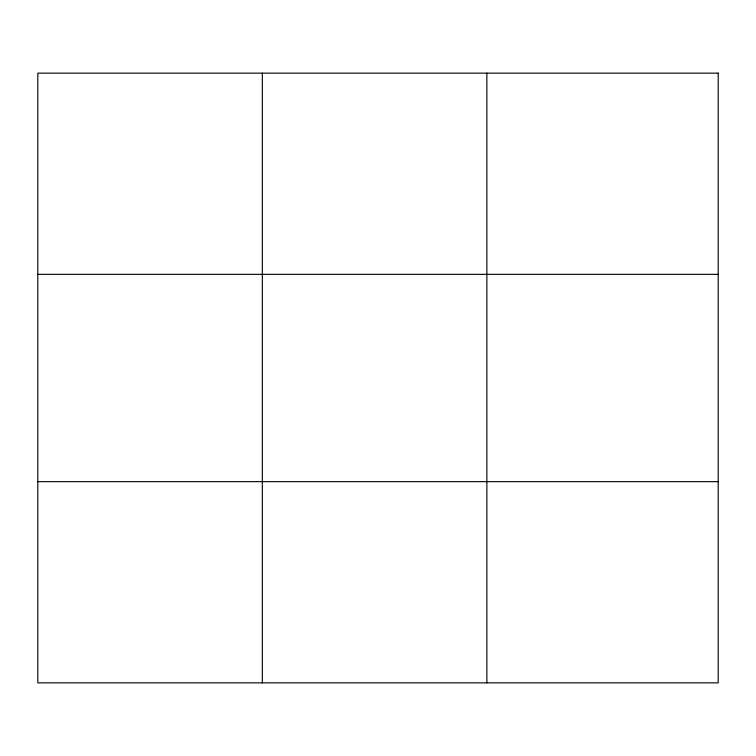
<?xml version="1.0" encoding="UTF-8"?>
<svg xmlns="http://www.w3.org/2000/svg" width="756" height="756" viewBox="0 0 756 756"><rect width="100%" height="100%" fill="white"/><g stroke="black" fill="none" stroke-linecap="round" stroke-linejoin="round"><path stroke-width="1.13" d="M262.332 682.857L262.332 73.143M486.864 682.857L486.864 73.143M37.8 274.352L718.2 274.352M37.8 481.648L718.2 481.648M718.2 73.143L718.2 682.857L37.8 682.857L37.8 73.143L718.2 73.143"/></g></svg>
